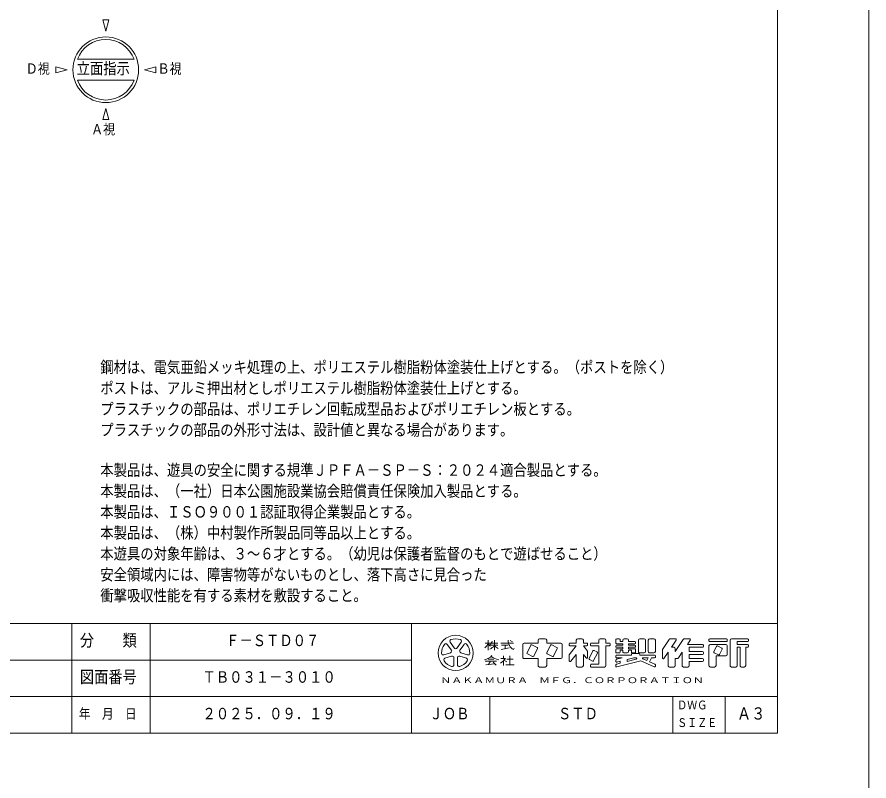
# Model space of a CAD drawing. Units: millimetres on the paper, scale 1:50. Extents: x 0 to 420, y -297 to 594.
# Drawn here: x 257 to 420, y 302.9 to 449 of the extents above; entities that cross this region are included whole.
import ezdxf
from ezdxf.enums import TextEntityAlignment as Align

# ---------------------------------------------------------------- set-up
doc = ezdxf.new("R2010")
doc.units = ezdxf.units.MM
for name, color, linetype, lineweight in [('DEFPOINTS_5', 7, 'Continuous', 9), ('LY_1', 7, 'Continuous', 9), ('LY_2', 7, 'Continuous', 18)]:
    doc.layers.add(name, color=color, linetype=linetype, lineweight=lineweight)
doc.styles.add('ＭＳ ゴシック', font='')
doc.styles.get('ＭＳ ゴシック').set_extended_font_data('MS Gothic')

msp = doc.modelspace()

# ---------------------------------------------------------------- linework, layer by layer
at = {"layer": 'DEFPOINTS_5'}
msp.add_line((420, 297), (420, 594), dxfattribs=at)
at = {"layer": 'LY_1', "lineweight": 18}
for p, q in [((268.568, 440.944), (279.426, 440.944)), ((268.568, 436.944), (279.426, 436.944))]:
    msp.add_line(p, q, dxfattribs=at)
at = {"layer": 'LY_1'}
msp.add_circle((273.997, 438.944), 6.286, dxfattribs=at)
at = {"layer": 'LY_1', "lineweight": 18}
for start, end in [(20.22325, 159.77675), (200.22325, 339.77675)]:
    msp.add_arc((273.997, 438.944), 5.786, start, end, dxfattribs=at)
at = {"layer": 'LY_2', "lineweight": 9}
for p, q in [((402.5, 312), (402.5, 579)), ((17.5, 333), (402.5, 333)), ((267.5, 333), (267.5, 312)), ((332.5, 333), (332.5, 312)), ((346.599, 329.253), (347.544, 329.253)), ((347.139, 329.793), (347.139, 327.903)), ((347.731, 329.253), (348.975, 329.253)), ((348.354, 329.793), (348.354, 327.903)), ((349.569, 329.253), (351.999, 329.253)), ((351.781, 329.467), (351.34, 329.761)), ((347.585, 328.848), (349.029, 328.848)), ((349.611, 328.02), (351.147, 328.327)), ((349.704, 328.848), (350.919, 328.848)), ((350.379, 328.848), (350.379, 328.173)), ((215, 326), (332.5, 326)), ((347.139, 326.148), (348.219, 326.148)), ((349.569, 326.283), (350.449, 326.283)), ((350.109, 326.823), (350.109, 326.283)), ((350.717, 326.148), (351.932, 326.148)), ((351.324, 326.823), (351.324, 325.068)), ((346.599, 325.784), (348.759, 325.784)), ((346.735, 325.067), (348.387, 325.304)), ((347.601, 325.784), (347.211, 325.136)), ((348.084, 325.607), (348.69, 325.001)), ((350.109, 325.91), (350.109, 324.933)), ((350.16, 325.96), (350.704, 325.646)), ((350.514, 325.068), (352.134, 325.068)), ((160, 319), (402.5, 319)), ((347.5, 319), (347.5, 312)), ((382.5, 319), (382.5, 312)), ((17.5, 312), (402.5, 312))]:
    msp.add_line(p, q, dxfattribs=at)
at = {"layer": 'LY_2'}
for p, q in [((282.5, 333), (282.5, 312)), ((339.871, 329.393), (340.656, 328.313)), ((341.202, 328.313), (341.987, 329.393)), ((354.024, 329.253), (356.724, 329.253)), ((356.724, 329.793), (356.724, 329.253)), ((356.994, 330.063), (358.074, 330.063)), ((358.344, 329.793), (358.344, 329.253)), ((358.344, 329.253), (361.044, 329.253)), ((362.826, 329.253), (364.014, 329.253)), ((364.014, 329.793), (364.014, 329.253)), ((364.284, 330.063), (365.094, 330.063)), ((365.364, 329.793), (365.364, 329.253)), ((365.364, 329.253), (366.012, 329.253)), ((366.876, 329.253), (368.334, 329.253)), ((368.334, 329.793), (368.334, 329.253)), ((368.604, 330.063), (369.414, 330.063)), ((369.684, 329.793), (369.684, 329.253)), ((369.684, 329.253), (370.332, 329.253)), ((371.574, 329.901), (371.574, 329.28)), ((371.736, 330.063), (372.222, 330.063)), ((372.384, 329.901), (372.384, 329.523)), ((372.384, 329.523), (372.924, 329.523)), ((372.924, 329.793), (372.924, 329.523)), ((373.734, 330.063), (373.194, 330.063)), ((374.004, 329.793), (374.004, 329.523)), ((374.004, 329.523), (375.192, 329.523)), ((375.354, 329.361), (375.354, 329.28)), ((375.894, 329.793), (375.894, 327.633)), ((376.164, 330.063), (376.974, 330.063)), ((377.244, 329.793), (377.244, 327.633)), ((377.784, 329.793), (377.784, 327.633)), ((378.054, 330.063), (378.864, 330.063)), ((379.134, 329.793), (379.134, 327.633)), ((380.62, 328.242), (381.754, 329.943)), ((381.979, 330.063), (382.971, 330.063)), ((382.194, 328.443), (383.106, 329.811)), ((382.914, 327.633), (384.454, 329.943)), ((384.679, 330.063), (385.671, 330.063)), ((385.254, 328.983), (385.806, 329.811)), ((389.394, 329.901), (389.394, 329.685)), ((389.556, 330.063), (392.742, 330.063)), ((389.556, 329.523), (392.742, 329.523)), ((392.904, 329.901), (392.904, 329.685)), ((393.444, 329.793), (393.444, 324.933)), ((393.714, 330.063), (396.792, 330.063)), ((394.794, 329.523), (396.792, 329.523)), ((394.794, 329.523), (394.794, 328.983)), ((396.954, 329.901), (396.954, 329.685)), ((340.11, 327.917), (339.325, 328.997)), ((342.533, 328.997), (341.748, 327.917)), ((353.754, 328.983), (353.754, 326.553)), ((355.302, 328.838), (354.582, 327.4)), ((356.525, 328.408), (355.519, 328.911)), ((355.878, 326.752), (356.598, 328.19)), ((359.082, 328.838), (358.362, 327.4)), ((360.305, 328.408), (359.299, 328.911)), ((359.658, 326.752), (360.378, 328.19)), ((361.314, 328.983), (361.314, 326.553)), ((362.664, 329.091), (362.664, 328.875)), ((364.014, 328.713), (362.664, 327.026)), ((362.826, 328.713), (364.014, 328.713)), ((365.364, 328.713), (366.012, 328.713)), ((365.364, 328.713), (366.174, 327.701)), ((366.174, 329.091), (366.174, 328.875)), ((366.174, 327.701), (366.174, 326.543)), ((367.182, 327.758), (366.462, 326.32)), ((366.714, 329.091), (366.714, 328.875)), ((366.876, 328.713), (368.334, 328.713)), ((367.399, 327.831), (367.973, 327.544)), ((368.334, 328.713), (368.334, 325.203)), ((369.684, 328.713), (370.332, 328.713)), ((369.684, 328.713), (369.684, 324.933)), ((370.494, 329.091), (370.494, 328.875)), ((371.574, 328.686), (371.574, 328.605)), ((371.574, 328.011), (371.574, 327.525)), ((371.736, 329.118), (372.924, 329.118)), ((371.736, 328.848), (372.924, 328.848)), ((371.736, 328.443), (372.924, 328.443)), ((371.736, 328.173), (372.924, 328.173)), ((372.384, 327.903), (372.384, 327.525)), ((372.384, 327.903), (372.924, 327.903)), ((372.924, 329.118), (372.924, 328.848)), ((372.924, 328.443), (372.924, 328.173)), ((372.924, 327.903), (372.924, 327.633)), ((374.004, 329.118), (374.004, 328.848)), ((374.004, 329.118), (375.192, 329.118)), ((374.004, 328.848), (375.192, 328.848)), ((374.004, 328.443), (374.004, 328.173)), ((374.004, 328.443), (375.192, 328.443)), ((374.004, 328.173), (375.192, 328.173)), ((374.004, 327.903), (374.544, 327.903)), ((374.004, 327.903), (374.004, 327.633)), ((374.544, 327.903), (374.544, 327.525)), ((375.354, 328.686), (375.354, 328.605)), ((375.354, 328.011), (375.354, 327.525)), ((380.484, 327.793), (380.484, 326.413)), ((382.194, 328.443), (382.644, 328.443)), ((382.914, 328.173), (382.914, 327.633)), ((385.254, 328.983), (388.152, 328.983)), ((385.614, 328.443), (385.614, 327.633)), ((385.614, 328.443), (388.152, 328.443)), ((385.614, 327.633), (388.152, 327.633)), ((388.314, 328.821), (388.314, 328.605)), ((389.394, 328.713), (389.394, 324.933)), ((389.664, 328.983), (392.634, 328.983)), ((390.834, 328.622), (390.33, 327.616)), ((391.051, 328.695), (391.841, 328.3)), ((391.914, 328.082), (391.41, 327.076)), ((392.904, 328.713), (392.904, 327.093)), ((394.794, 328.983), (396.792, 328.983)), ((394.794, 328.443), (394.794, 324.933)), ((394.794, 328.443), (395.334, 328.443)), ((395.334, 328.443), (395.334, 324.933)), ((396.414, 328.443), (396.414, 324.933)), ((396.414, 328.443), (396.792, 328.443)), ((396.954, 328.821), (396.954, 328.605)), ((338.672, 326.985), (339.941, 327.397)), ((340.15, 326.755), (338.88, 326.343)), ((340.592, 325.099), (340.592, 326.434)), ((341.267, 326.434), (341.267, 325.099)), ((342.978, 326.343), (341.708, 326.755)), ((341.917, 327.397), (343.187, 326.985)), ((354.024, 326.283), (356.724, 326.283)), ((354.655, 327.183), (355.661, 326.68)), ((356.724, 326.283), (356.724, 324.933)), ((358.344, 326.283), (358.344, 324.933)), ((358.344, 326.283), (361.044, 326.283)), ((358.435, 327.183), (359.441, 326.68)), ((362.664, 327.026), (362.664, 325.868)), ((364.014, 327.093), (362.953, 325.766)), ((364.014, 327.093), (364.014, 324.933)), ((365.364, 327.093), (365.364, 324.933)), ((365.364, 327.093), (365.886, 326.441)), ((366.535, 326.103), (367.109, 325.816)), ((368.046, 327.326), (367.326, 325.888)), ((371.574, 326.796), (371.574, 326.58)), ((371.574, 325.995), (371.574, 325.773)), ((372.76, 326.418), (371.697, 326.152)), ((371.736, 327.363), (372.222, 327.363)), ((371.736, 326.958), (374.544, 326.958)), ((371.736, 326.418), (372.76, 326.418)), ((373.194, 327.363), (373.734, 327.363)), ((374.987, 326.418), (373.734, 326.105)), ((375.477, 326.179), (373.734, 325.743)), ((373.734, 326.105), (373.734, 325.743)), ((374.544, 327.066), (374.544, 326.958)), ((374.706, 327.363), (375.192, 327.363)), ((374.706, 327.228), (376.002, 327.228)), ((374.987, 326.418), (375.447, 326.418)), ((376.164, 327.363), (376.974, 327.363)), ((376.164, 327.066), (376.164, 326.958)), ((376.164, 326.958), (378.972, 326.958)), ((376.729, 326.263), (377.532, 325.906)), ((376.762, 326.418), (377.788, 326.418)), ((377.532, 325.906), (377.788, 326.418)), ((378.026, 325.687), (378.392, 326.418)), ((378.054, 327.363), (378.864, 327.363)), ((378.392, 326.418), (378.972, 326.418)), ((379.134, 326.796), (379.134, 326.58)), ((380.781, 326.323), (381.564, 327.498)), ((381.564, 327.498), (381.564, 324.933)), ((382.914, 326.283), (382.914, 324.933)), ((382.914, 326.283), (383.31, 326.283)), ((383.534, 326.404), (384.264, 327.498)), ((384.264, 327.498), (384.264, 324.933)), ((385.614, 327.093), (388.152, 327.093)), ((385.614, 327.093), (385.614, 326.283)), ((385.614, 326.283), (388.152, 326.283)), ((388.314, 327.471), (388.314, 327.255)), ((388.314, 326.121), (388.314, 325.905)), ((390.403, 327.399), (391.193, 327.004)), ((390.744, 326.823), (392.634, 326.823)), ((390.744, 326.823), (390.744, 324.933)), ((356.994, 324.663), (358.074, 324.663)), ((364.284, 324.663), (365.094, 324.663)), ((366.714, 325.041), (366.714, 324.825)), ((366.876, 325.203), (368.334, 325.203)), ((366.876, 324.663), (369.414, 324.663)), ((371.574, 325.077), (371.574, 324.854)), ((372.384, 325.406), (371.697, 325.234)), ((376.35, 325.841), (371.775, 324.697)), ((372.384, 325.768), (371.775, 325.615)), ((372.384, 325.768), (372.384, 325.406)), ((376.35, 325.841), (378.906, 324.705)), ((378.026, 325.687), (379.038, 325.237)), ((379.134, 325.089), (379.134, 324.853)), ((381.834, 324.663), (382.644, 324.663)), ((384.534, 324.663), (385.344, 324.663)), ((385.614, 325.743), (388.152, 325.743)), ((385.614, 325.743), (385.614, 324.933)), ((389.664, 324.663), (390.474, 324.663)), ((393.714, 324.663), (394.524, 324.663)), ((395.604, 324.663), (396.144, 324.663)), ((392.5, 319), (392.5, 312))]:
    msp.add_line(p, q, dxfattribs=at)
msp.add_circle((340.929, 327.363), 3.375, dxfattribs=at)
for centre, radius, start, end in [((340.144, 329.592), 0.338, 109.39847, 215.99997), ((340.929, 327.363), 2.7, 70.60155, 109.39847), ((341.714, 329.592), 0.338, 324, 70.60155), ((354.024, 328.983), 0.27, 89.99998, 179.99996), ((356.994, 329.793), 0.27, 89.99998, 179.99996), ((358.074, 329.793), 0.27, 0, 89.99998), ((361.044, 328.983), 0.27, 0, 89.99998), ((362.826, 329.091), 0.162, 89.99998, 179.99996), ((364.284, 329.793), 0.27, 89.99998, 179.99996), ((365.094, 329.793), 0.27, 0, 89.99998), ((366.012, 329.091), 0.162, 0, 89.99998), ((366.876, 329.091), 0.162, 89.99998, 179.99996), ((368.604, 329.793), 0.27, 89.99998, 179.99996), ((369.414, 329.793), 0.27, 0, 89.99998), ((370.332, 329.091), 0.162, 0, 89.99998), ((371.736, 329.901), 0.162, 89.99998, 179.99996), ((371.736, 329.28), 0.162, 179.99998, 270.00002), ((372.222, 329.901), 0.162, 0, 89.99998), ((373.194, 329.793), 0.27, 89.99998, 179.99996), ((373.734, 329.793), 0.27, 0, 89.99998), ((375.192, 329.361), 0.162, 0, 89.99998), ((375.192, 329.28), 0.162, 270.00002, 0), ((376.164, 329.793), 0.27, 89.99998, 179.99996), ((376.974, 329.793), 0.27, 0, 89.99998), ((378.054, 329.793), 0.27, 89.99998, 179.99996), ((378.864, 329.793), 0.27, 0, 89.99998), ((381.979, 329.793), 0.27, 89.99998, 146.30984), ((382.971, 329.901), 0.162, 326.31015, 89.99998), ((384.679, 329.793), 0.27, 89.99998, 146.3098), ((385.671, 329.901), 0.162, 326.31003, 89.99998), ((389.556, 329.901), 0.162, 89.99998, 179.99996), ((389.556, 329.685), 0.162, 179.99998, 270.00002), ((392.742, 329.901), 0.162, 0, 89.99998), ((392.742, 329.685), 0.162, 270.00002, 0), ((393.714, 329.793), 0.27, 89.99998, 179.99996), ((396.792, 329.901), 0.162, 0, 89.99998), ((396.792, 329.685), 0.162, 270.00002, 0), ((340.929, 327.363), 2.7, 142.60154, 181.39846), ((339.052, 328.798), 0.338, 35.99999, 142.60154), ((339.837, 327.718), 0.338, 287.99998, 35.99999), ((340.929, 328.512), 0.338, 215.99998, 324), ((342.021, 327.718), 0.338, 143.99996, 251.99999), ((342.806, 328.798), 0.338, 37.39846, 143.99995), ((340.929, 327.363), 2.7, 358.60155, 37.39847), ((355.446, 328.766), 0.162, 63.43492, 153.43499), ((356.453, 328.263), 0.162, 333.4349, 63.43487), ((359.226, 328.766), 0.162, 63.43492, 153.43499), ((360.233, 328.263), 0.162, 333.4349, 63.43487), ((362.826, 328.875), 0.162, 179.99998, 270.00002), ((366.012, 328.875), 0.162, 270.00002, 0), ((366.876, 328.875), 0.162, 179.99998, 270.00002), ((367.326, 327.686), 0.162, 63.43487, 153.43498), ((370.332, 328.875), 0.162, 270.00002, 0), ((371.736, 328.686), 0.162, 89.99998, 179.99996), ((371.736, 328.605), 0.162, 179.99998, 270.00002), ((371.736, 328.011), 0.162, 89.99998, 179.99996), ((373.194, 327.633), 0.27, 179.99998, 270.00002), ((373.734, 327.633), 0.27, 270.00002, 0), ((375.192, 328.686), 0.162, 0, 89.99998), ((375.192, 328.605), 0.162, 270.00002, 0), ((375.192, 328.011), 0.162, 0, 89.99998), ((376.164, 327.633), 0.27, 179.99998, 270.00002), ((376.974, 327.633), 0.27, 270.00002, 0), ((378.054, 327.633), 0.27, 179.99998, 270.00002), ((378.864, 327.633), 0.27, 270.00002, 0), ((381.294, 327.793), 0.81, 146.30999, 179.99996), ((382.644, 328.173), 0.27, 0, 89.99998), ((388.152, 328.821), 0.162, 0, 89.99998), ((388.152, 328.605), 0.162, 270.00002, 0), ((388.152, 327.471), 0.162, 0, 89.99998), ((389.664, 328.713), 0.27, 89.99998, 179.99996), ((390.475, 327.544), 0.162, 153.43517, 243.43529), ((390.978, 328.55), 0.162, 63.43447, 153.43474), ((391.769, 328.155), 0.162, 333.43484, 63.43447), ((392.634, 328.713), 0.27, 0, 89.99998), ((396.792, 328.821), 0.162, 0, 89.99998), ((396.792, 328.605), 0.162, 270.00002, 0), ((338.567, 327.306), 0.338, 181.39848, 287.99997), ((338.984, 326.022), 0.338, 107.99999, 214.60154), ((340.254, 326.434), 0.338, 359.99997, 107.99999), ((341.604, 326.434), 0.338, 71.99997, 179.99999), ((342.874, 326.022), 0.338, 325.39847, 71.99996), ((343.291, 327.306), 0.338, 252.00001, 358.60156), ((354.024, 326.553), 0.27, 179.99998, 270.00002), ((354.727, 327.328), 0.162, 153.43495, 243.43485), ((355.734, 326.825), 0.162, 243.43498, 333.43496), ((358.507, 327.328), 0.162, 153.43495, 243.43485), ((359.514, 326.825), 0.162, 243.43498, 333.43496), ((361.044, 326.553), 0.27, 270.00002, 0), ((366.012, 326.543), 0.162, 218.65962, 0), ((366.607, 326.248), 0.162, 153.43487, 243.4348), ((367.901, 327.399), 0.162, 333.43492, 63.43493), ((371.736, 327.525), 0.162, 179.99998, 270.00002), ((371.736, 326.796), 0.162, 89.99998, 179.99996), ((371.736, 326.58), 0.162, 179.99998, 270.00002), ((371.736, 325.995), 0.162, 104.03614, 179.99996), ((372.222, 327.525), 0.162, 270.00002, 0), ((374.706, 327.525), 0.162, 179.99998, 270.00002), ((374.706, 327.066), 0.162, 89.99998, 179.99996), ((375.192, 327.525), 0.162, 270.00002, 0), ((375.447, 326.297), 0.121, 284.0365, 89.99998), ((376.002, 327.066), 0.162, 0, 89.99998), ((376.762, 326.337), 0.081, 89.99998, 246.03817), ((378.972, 326.796), 0.162, 0, 89.99998), ((378.972, 326.58), 0.162, 270.00002, 0), ((380.646, 326.413), 0.162, 179.99998, 326.30997), ((383.31, 326.553), 0.27, 270.00002, 326.31002), ((388.152, 327.255), 0.162, 270.00002, 0), ((388.152, 326.121), 0.162, 0, 89.99998), ((391.266, 327.149), 0.162, 243.43534, 333.43491), ((392.634, 327.093), 0.27, 270.00002, 0), ((340.929, 327.363), 2.7, 214.60156, 253.39848), ((340.254, 325.099), 0.338, 253.39847, 359.99997), ((341.604, 325.099), 0.338, 179.99999, 286.60154), ((340.929, 327.363), 2.7, 286.60155, 325.39847), ((356.994, 324.933), 0.27, 179.99998, 270.00002), ((358.074, 324.933), 0.27, 270.00002, 0), ((362.826, 325.868), 0.162, 179.99998, 321.34037), ((364.284, 324.933), 0.27, 179.99998, 270.00002), ((365.094, 324.933), 0.27, 270.00002, 0), ((366.876, 325.041), 0.162, 89.99998, 179.99996), ((366.876, 324.825), 0.162, 179.99998, 270.00002), ((367.182, 325.961), 0.162, 243.43487, 333.43498), ((369.414, 324.933), 0.27, 270.00002, 0), ((371.736, 325.773), 0.162, 179.99998, 284.03612), ((371.736, 325.077), 0.162, 104.03614, 179.99996), ((371.736, 324.854), 0.162, 179.99998, 284.03612), ((378.972, 324.853), 0.162, 246.03699, 0), ((378.972, 325.089), 0.162, 0, 66.03701), ((381.834, 324.933), 0.27, 179.99998, 270.00002), ((382.644, 324.933), 0.27, 270.00002, 0), ((384.534, 324.933), 0.27, 179.99998, 270.00002), ((385.344, 324.933), 0.27, 270.00002, 0), ((388.152, 325.905), 0.162, 270.00002, 0), ((389.664, 324.933), 0.27, 179.99998, 270.00002), ((390.474, 324.933), 0.27, 270.00002, 0), ((393.714, 324.933), 0.27, 179.99998, 270.00002), ((394.524, 324.933), 0.27, 270.00002, 0), ((395.604, 324.933), 0.27, 179.99998, 270.00002), ((396.144, 324.933), 0.27, 270.00002, 0)]:
    msp.add_arc(centre, radius, start, end, dxfattribs=at)
at = {"layer": 'LY_2', "lineweight": 9}
for centre, radius, start, end in [((346.498, 330.047), 1.467, 313.72108, 343.54317), ((352.937, 329.694), 1.953, 177.09472, 240.51891), ((345.034, 330.084), 2.285, 311.36185, 337.13638), ((349.117, 330.427), 2.345, 212.50346, 230.00631), ((346.126, 330.818), 3.034, 295.86917, 317.23867), ((350.582, 330.818), 3.034, 222.76131, 240.10806), ((350.96, 328.805), 1.299, 321.42112, 334.8249), ((345.602, 329.257), 3.32, 285.11261, 313.40619), ((349.73, 329.194), 3.192, 231.17281, 259.75506), ((346.84, 329.226), 4.657, 304.87257, 320.80411)]:
    msp.add_arc(centre, radius, start, end, dxfattribs=at)

# ---------------------------------------------------------------- texts
at = {"layer": 'LY_1', "style": 'ＭＳ ゴシック', "width": 0.85}
for s, height, p in [('Ｄ視', 1.979, (258.692, 437.594)), ('立面指示', 2.199, (268.414, 437.444)), ('Ｂ視', 1.979, (283.904, 437.594)), ('鋼材は、電気亜鉛メッキ処理の上、ポリエステル樹脂粉体塗装仕上げとする。（ポストを除く）', 2.199, (272.947, 380.281)), ('ポストは、アルミ押出材としポリエステル樹脂粉体塗装仕上げとする。', 2.199, (272.947, 376.281)), ('プラスチックの部品は、ポリエチレン回転成型品およびポリエチレン板とする。', 2.199, (272.947, 372.281)), ('プラスチックの部品の外形寸法は、設計値と異なる場合があります。', 2.199, (272.947, 368.281)), ('本製品は、遊具の安全に関する規準ＪＰＦＡ－ＳＰ－Ｓ：２０２４適合製品とする。', 2.199, (272.947, 360.592)), ('本製品は、（一社）日本公園施設業協会賠償責任保険加入製品とする。', 2.199, (272.947, 356.592)), ('本製品は、ＩＳＯ９００１認証取得企業製品とする。', 2.199, (272.947, 352.592)), ('本製品は、（株）中村製作所製品同等品以上とする。', 2.199, (272.947, 348.592)), ('本遊具の対象年齢は、３～６才とする。（幼児は保護者監督のもとで遊ばせること）', 2.199, (272.947, 344.592)), ('安全領域内には、障害物等がないものとし、落下高さに見合った', 2.199, (272.947, 340.592)), ('衝撃吸収性能を有する素材を敷設すること。', 2.199, (272.947, 336.592)), ('Ｆ－ＳＴＤ０７', 2.199, (297, 328)), ('ＴＢ０３１－３０１０', 2.199, (292.5, 321)), ('２０２５．０９．１９', 2.199, (292.5, 314)), ('ＳＴＤ', 2.199, (360.5, 314))]:
    msp.add_text(s, height=height, dxfattribs=at).set_placement(p, align=Align.BOTTOM_LEFT)
at = {"layer": 'LY_2', "style": 'ＭＳ ゴシック'}
for s, height, width, p in [('分\u3000\u3000類', 2.346, 0.85, (269.044, 327.9)), ('図面番号', 2.346, 0.85, (269.044, 320.9)), ('ＮＡＫＡＭＵＲＡ\u3000ＭＦＧ．ＣＯＲＰＯＲＡＴＩＯＮ', 1.1, 1.4, (337.99, 321.25)), ('ＤＷＧ', 1.65, 0.85, (383.312, 316.062)), ('年\u3000月\u3000日', 1.906, 0.85, (268.861, 314.2)), ('ＪＯＢ', 2.199, 0.85, (335.917, 314)), ('Ａ３', 2.346, 0.85, (394.744, 313.9)), ('ＳＩＺＥ', 1.65, 0.85, (383.312, 312.688))]:
    msp.add_text(s, height=height, dxfattribs=dict(at, width=width)).set_placement(p, align=Align.BOTTOM_LEFT)

# ---------------------------------------------------------------- wipeouts: each hides what was drawn before it
for points in [[(273.418, 448.49), (274.576, 448.49), (273.997, 446.33)], [(264.451, 439.523), (264.451, 438.366), (266.611, 438.944)], [(283.542, 439.523), (283.542, 438.366), (281.382, 438.944)], [(274.576, 429.399), (273.418, 429.399), (273.997, 431.559)]]:
    msp.add_wipeout(points)

# ---------------------------------------------------------------- next in the draw order: linework, layer by layer
at = {"layer": 'LY_1', "lineweight": 18}
for p, q in [((273.997, 446.33), (273.418, 448.49)), ((274.576, 448.49), (273.418, 448.49)), ((274.576, 448.49), (273.997, 446.33)), ((266.611, 438.944), (264.451, 439.523)), ((264.451, 438.366), (264.451, 439.523)), ((264.451, 438.366), (266.611, 438.944)), ((281.382, 438.944), (283.542, 439.523)), ((283.542, 438.366), (281.382, 438.944)), ((283.542, 438.366), (283.542, 439.523)), ((273.418, 429.399), (273.997, 431.559)), ((273.997, 431.559), (274.576, 429.399)), ((273.418, 429.399), (274.576, 429.399))]:
    msp.add_line(p, q, dxfattribs=at)
for points in [[(273.418, 448.49), (274.576, 448.49), (273.997, 446.33)], [(264.451, 439.523), (264.451, 438.366), (266.611, 438.944)], [(283.542, 439.523), (283.542, 438.366), (281.382, 438.944)], [(274.576, 429.399), (273.418, 429.399), (273.997, 431.559)]]:
    msp.add_lwpolyline(points, close=True, dxfattribs=at)

# ---------------------------------------------------------------- next in the draw order: texts
at = {"layer": 'LY_1', "style": 'ＭＳ ゴシック', "width": 0.85}
msp.add_text('Ａ視', height=1.979, dxfattribs=at).set_placement((271.198, 425.989), align=Align.BOTTOM_LEFT)

doc.saveas('drawing.dxf')
